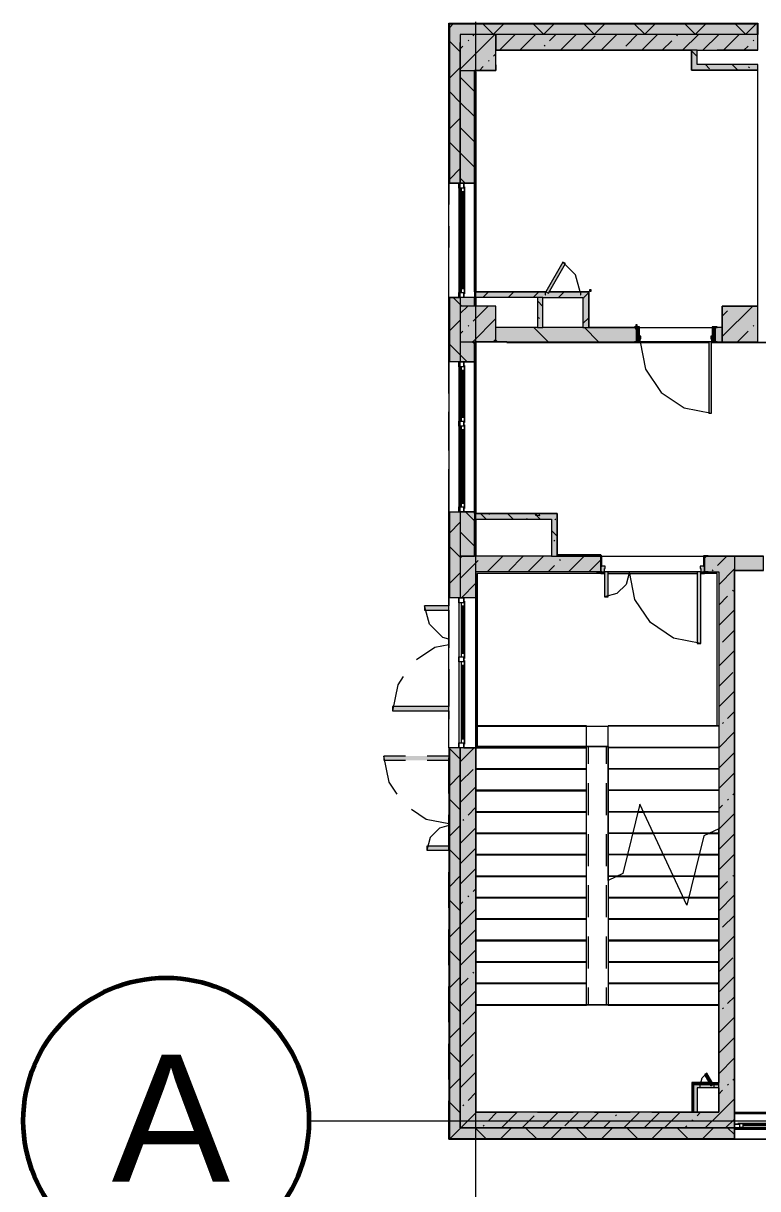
# Model space of a CAD drawing. Header units: millimetres. Extents: x -3817 to 677485, y -22715 to 103890.
# Drawn here: x 16932.1 to 17013.1, y -19611.4 to -19482.9 of the extents above; entities that cross this region are included whole.
import ezdxf

# ---------------------------------------------------------------- set-up
doc = ezdxf.new("R2010")
doc.units = ezdxf.units.MM
doc.layers.add('PDF _Геометрия', color=7, linetype='Continuous', true_color=0x1d1d1d)
doc.layers.add('PDF _Сплошная заливка', color=7, linetype='Continuous', true_color=0xffffff)
doc.layers.add('PDF _Текст', color=7, linetype='Continuous')
doc.styles.add('PDF ArialMT', font='arial.ttf')

msp = doc.modelspace()

# ---------------------------------------------------------------- hatches: boundary and pattern name
at = {"layer": 'PDF _Сплошная заливка', "transparency": 33554559}
h = msp.add_hatch(color=256, dxfattribs=at)
h.paths.add_polyline_path([(16980.31, -19604.66), (16980.31, -19562.77), (16979.13, -19562.77), (16979.13, -19604.66)], flags=0)
h.paths.add_polyline_path([(16979.13, -19546.24), (16980.31, -19546.24), (16980.31, -19536.79), (16979.13, -19536.79), (16979.13, -19540.34)], flags=0)
h.paths.add_polyline_path([(16979.13, -19520.25), (16980.31, -19520.25), (16980.31, -19513.17), (16979.13, -19513.17), (16979.13, -19513.93)], flags=0)
h.paths.add_polyline_path([(16980.31, -19500.57), (16980.31, -19483.01), (16979.13, -19483.01), (16979.13, -19500.57)], flags=0)
for points in [[(17013.08, -19484.19), (17013.08, -19483.01), (16980.31, -19483.01), (16980.31, -19484.19), (17008.66, -19484.19)], [(17001.36, -19485.92), (17013.14, -19485.92), (17013.14, -19484.19), (16984.25, -19484.19), (16984.25, -19485.92), (16986.75, -19485.92)], [(16989.68, -19513.17), (16994.48, -19513.17), (16994.48, -19512.54), (16990.08, -19512.6), (16990.03, -19512.7), (16989.68, -19512.54), (16981.89, -19512.54), (16981.89, -19513.17), (16989.44, -19513.17)], [(16990.39, -19537.58), (16991.02, -19537.58), (16991.02, -19536.95), (16981.89, -19536.95), (16981.89, -19537.58), (16986.75, -19537.58)], [(17008.81, -19604.66), (17010.55, -19604.66), (17010.55, -19541.67), (17008.81, -19541.67), (17008.81, -19602.93)], [(17005.96, -19602.93), (17006.06, -19602.93), (17006.06, -19599.86), (17005.96, -19599.86), (17005.96, -19601.98)], [(17008.81, -19604.66), (17008.81, -19602.93), (16982.04, -19602.93), (16982.04, -19604.66), (17008.66, -19604.66)]]:
    msp.add_hatch(color=256, dxfattribs=at).paths.add_polyline_path(points)
h = msp.add_hatch(color=256, dxfattribs=at)
h.paths.add_polyline_path([(16981.89, -19541.67), (16981.89, -19536.79), (16980.31, -19536.79), (16980.31, -19541.67)], flags=0)
h.paths.add_polyline_path([(16980.31, -19520.25), (16981.89, -19520.25), (16981.89, -19518.05), (16980.31, -19518.05), (16980.31, -19518.33)], flags=0)
h.paths.add_polyline_path([(16980.31, -19514.11), (16981.89, -19514.11), (16981.89, -19513.17), (16980.31, -19513.17), (16980.31, -19513.93)], flags=0)
h.paths.add_polyline_path([(16980.31, -19500.57), (16981.89, -19500.57), (16981.89, -19488.13), (16980.31, -19488.13), (16980.31, -19496.32)], flags=0)
h = msp.add_hatch(color=256, dxfattribs=at)
h.paths.add_polyline_path([(17008.66, -19518.05), (17009.21, -19518.05), (17009.21, -19516.47), (17008.42, -19516.47), (17008.42, -19518.05)], flags=0)
h.paths.add_polyline_path([(16986.75, -19518.05), (16999.76, -19518.05), (16999.76, -19516.47), (16984.25, -19516.47), (16984.25, -19518.05)], flags=0)
h = msp.add_hatch(color=256, dxfattribs=at)
h.paths.add_polyline_path([(16980.31, -19604.66), (16982.04, -19604.66), (16982.04, -19562.77), (16980.31, -19562.77), (16980.31, -19584.37)], flags=0)
h.paths.add_polyline_path([(16982.04, -19546.24), (16982.04, -19541.67), (16980.31, -19541.67), (16980.31, -19546.24)], flags=0)
h = msp.add_hatch(color=256, dxfattribs=at)
h.paths.add_polyline_path([(17008.66, -19543.4), (17008.81, -19543.4), (17008.81, -19541.67), (17007.24, -19541.67), (17007.24, -19543.4), (17007.67, -19543.4)], flags=0)
h.paths.add_polyline_path([(16982.04, -19543.4), (16995.82, -19543.4), (16995.82, -19541.67), (16982.04, -19541.67)], flags=0)
h = msp.add_hatch(color=256, dxfattribs=at)
h.paths.add_polyline_path([(17076.92, -19543.25), (17076.92, -19541.67), (17071.41, -19541.67), (17071.41, -19542.22), (17065.11, -19542.22), (17065.11, -19541.67), (17046.21, -19541.67), (17046.21, -19543.25), (17074.39, -19543.25)], flags=0)
h.paths.add_polyline_path([(17112.35, -19543.25), (17112.35, -19541.67), (17100.98, -19541.67), (17100.98, -19543.25), (17110.91, -19543.25)], flags=0)
h.paths.add_polyline_path([(17026.69, -19543.25), (17041.49, -19543.25), (17041.49, -19541.67), (17026.69, -19541.67)], flags=0)
h.paths.add_polyline_path([(17088.03, -19543.25), (17088.03, -19541.67), (17081.65, -19541.67), (17081.7, -19543.25)], flags=0)
h.paths.add_polyline_path([(17013.74, -19543.25), (17013.74, -19541.67), (17010.55, -19541.67), (17010.55, -19543.25), (17012.31, -19543.25)], flags=0)
at = {"layer": 'PDF _Сплошная заливка', "true_color": 0xe2e2e2, "transparency": 33554559}
h = msp.add_hatch(color=254, dxfattribs=at)
h.paths.add_polyline_path([(16995.82, -19543.4), (16996.22, -19543.4), (16996.3, -19542.77), (16995.82, -19542.77)], flags=0)
h.paths.add_polyline_path([(17006.85, -19543.4), (17007.24, -19543.4), (17007.24, -19542.77), (17006.77, -19542.77), (17006.85, -19543.01)], flags=0)
msp.add_hatch(color=254, dxfattribs=at).paths.add_polyline_path([(17006.45, -19551.28), (17006.85, -19551.28), (17006.85, -19543.4), (17006.45, -19543.4), (17006.45, -19549.15)])
at = {"layer": 'PDF _Сплошная заливка', "transparency": 33554559}
h = msp.add_hatch(color=256, dxfattribs=at)
h.paths.add_polyline_path([(17007.8, -19599.76), (17007.75, -19599.66), (17005.86, -19599.66), (17005.96, -19599.76), (17007.24, -19599.76)], flags=0)
h.paths.add_polyline_path([(17008.22, -19599.76), (17008.81, -19599.76), (17008.81, -19599.66), (17008.12, -19599.68), (17008.17, -19599.76)], flags=0)
h = msp.add_hatch(color=256, dxfattribs=at)
h.paths.add_polyline_path([(17007.24, -19599.86), (17007.82, -19599.79), (17007.8, -19599.76), (17005.96, -19599.76), (17006.06, -19599.86)], flags=0)
h.paths.add_polyline_path([(17008.22, -19599.86), (17008.81, -19599.86), (17008.81, -19599.76), (17008.18, -19599.78), (17008.21, -19599.86)], flags=0)
at = {"layer": 'PDF _Сплошная заливка', "true_color": 0xe7e7e7, "transparency": 33554559}
msp.add_hatch(color=254, dxfattribs=at).paths.add_polyline_path([(17006.06, -19600.25), (17008.81, -19600.25), (17008.81, -19599.86), (17008.21, -19599.86), (17007.94, -19600), (17007.86, -19599.86), (17006.06, -19599.86)])
at = {"layer": 'PDF _Сплошная заливка', "transparency": 33554559}
h = msp.add_hatch(color=256, dxfattribs=at)
h.paths.add_polyline_path([(17577.22, -19605.84), (17577.22, -19604.66), (17544.62, -19604.66), (17544.62, -19605.84), (17571.02, -19605.84)], flags=0)
h.paths.add_polyline_path([(17527.2, -19605.84), (17537.54, -19605.84), (17537.54, -19604.66), (17509.19, -19604.66), (17509.19, -19605.84), (17512.6, -19605.84)], flags=0)
h.paths.add_polyline_path([(17494.23, -19605.84), (17502.1, -19605.84), (17502.1, -19604.66), (17494.23, -19604.66)], flags=0)
h.paths.add_polyline_path([(17468.78, -19605.84), (17469.82, -19605.84), (17469.82, -19604.66), (17460.77, -19604.66), (17460.77, -19605.84)], flags=0)
h.paths.add_polyline_path([(17444.23, -19605.84), (17444.23, -19604.66), (17438.33, -19604.66), (17438.33, -19605.84), (17439.56, -19605.84)], flags=0)
h.paths.add_polyline_path([(17430.22, -19605.84), (17431.24, -19605.84), (17431.24, -19604.66), (17424.39, -19604.66), (17424.39, -19605.84), (17428.61, -19605.84)], flags=0)
h.paths.add_polyline_path([(17354.47, -19605.84), (17365.49, -19605.84), (17365.49, -19604.66), (17354.47, -19604.66)], flags=0)
h.paths.add_polyline_path([(17400.93, -19605.84), (17400.93, -19604.66), (17389.9, -19604.66), (17389.9, -19605.84), (17395.74, -19605.84)], flags=0)
h.paths.add_polyline_path([(17280.3, -19605.84), (17292.66, -19605.84), (17292.66, -19604.66), (17280.3, -19604.66)], flags=0)
h.paths.add_polyline_path([(17263.77, -19605.84), (17263.77, -19604.66), (17254.95, -19604.66), (17254.95, -19605.84)], flags=0)
h.paths.add_polyline_path([(17317.07, -19605.84), (17324.94, -19605.84), (17324.94, -19604.66), (17317.07, -19604.66)], flags=0)
h.paths.add_polyline_path([(17337.31, -19605.84), (17337.94, -19605.84), (17337.94, -19604.66), (17332.03, -19604.66), (17332.03, -19605.84)], flags=0)
h.paths.add_polyline_path([(17242.37, -19605.84), (17247.86, -19605.84), (17247.86, -19604.66), (17241.09, -19604.66), (17241.09, -19605.84)], flags=0)
h.paths.add_polyline_path([(17189.12, -19605.84), (17189.12, -19604.66), (17176.52, -19604.66), (17176.52, -19605.84), (17188.1, -19605.84)], flags=0)
h.paths.add_polyline_path([(17210.22, -19605.84), (17224.55, -19605.84), (17224.55, -19604.66), (17210.22, -19604.66)], flags=0)
h.paths.add_polyline_path([(17158.42, -19605.84), (17159.99, -19605.84), (17159.99, -19604.66), (17151.33, -19604.66), (17151.33, -19605.84), (17154.73, -19605.84)], flags=0)
h.paths.add_polyline_path([(17125.52, -19605.84), (17129.28, -19605.84), (17129.28, -19604.66), (17124.16, -19604.66), (17124.16, -19605.84)], flags=0)
h.paths.add_polyline_path([(17070.62, -19605.84), (17083.61, -19605.84), (17083.61, -19604.66), (17070.62, -19604.66)], flags=0)
h.paths.add_polyline_path([(17110.91, -19605.84), (17117.08, -19605.84), (17117.08, -19604.66), (17108.02, -19604.66), (17108.02, -19605.84)], flags=0)
h.paths.add_polyline_path([(17008.66, -19605.84), (17010.55, -19605.84), (17010.55, -19604.66), (16979.13, -19604.66), (16979.13, -19605.84), (17001.36, -19605.84)], flags=0)
h.paths.add_polyline_path([(17017.63, -19605.84), (17023.54, -19605.84), (17023.54, -19604.66), (17017.63, -19604.66)], flags=0)
h.paths.add_polyline_path([(17040.07, -19605.84), (17046.21, -19605.84), (17046.21, -19604.66), (17040.07, -19604.66)], flags=0)

# ---------------------------------------------------------------- linework, layer by layer
at = {"layer": 'PDF _Геометрия', "color": 7, "lineweight": 9}
for points in [[(16979.07, -19485.93), (16979.07, -19482.95)], [(16981.89, -19512.54), (16981.89, -19500.57), (16980.31, -19500.57), (16979.07, -19500.57), (16979.07, -19482.95), (16979.11, -19482.95), (16980.31, -19482.95)], [(16979.11, -19482.95), (16980.31, -19482.95), (17013.14, -19482.95), (17013.14, -19482.99), (17013.14, -19484.19), (17013.11, -19484.19), (17013.08, -19484.19), (16980.31, -19484.19), (16980.31, -19485.06), (16980.31, -19500.57), (16981.89, -19500.57), (16981.89, -19488.13)], [(16979.11, -19500.57), (16979.11, -19482.99), (16979.13, -19482.99), (16980.31, -19482.99), (17013.11, -19482.99), (17013.11, -19483.01), (17013.11, -19484.19)], [(16979.13, -19483.43), (16979.55, -19483.01)], [(17013.08, -19484.19), (17013.08, -19483.01), (16980.31, -19483.01), (16979.13, -19483.01), (16979.13, -19500.57)], [(16983.98, -19484.19), (16982.8, -19483.01)], [(16983.94, -19484.19), (16985.12, -19483.01)], [(16989.55, -19484.19), (16988.37, -19483.01)], [(16989.51, -19484.19), (16990.69, -19483.01)], [(16995.12, -19484.19), (16993.94, -19483.01)], [(16995.07, -19484.19), (16996.26, -19483.01)], [(17000.69, -19484.19), (16999.5, -19483.01)], [(17000.64, -19484.19), (17001.82, -19483.01)], [(17006.25, -19484.19), (17005.07, -19483.01)], [(17006.21, -19484.19), (17007.39, -19483.01)], [(17011.82, -19484.19), (17010.64, -19483.01)], [(17011.78, -19484.19), (17012.96, -19483.01)], [(16980.31, -19488), (16984.12, -19484.19)], [(16981.74, -19484.33), (16981.87, -19484.19)], [(16984.63, -19485.92), (16986.36, -19484.19)], [(16986.88, -19485.92), (16988.61, -19484.19)], [(16990.16, -19484.89), (16990.85, -19484.19)], [(16991.37, -19485.92), (16993.1, -19484.19)], [(16993.61, -19485.92), (16995.21, -19484.33)], [(16995.86, -19485.92), (16997.59, -19484.19)], [(16998.58, -19485.45), (16999.83, -19484.19)], [(17000.35, -19485.92), (17002.08, -19484.19)], [(17004.19, -19484.33), (17004.28, -19484.23)], [(17004.84, -19485.92), (17006.57, -19484.19)], [(17007.08, -19485.92), (17008.81, -19484.19)], [(17009.33, -19485.92), (17011.06, -19484.19)], [(16989.44, -19513.17), (16988.82, -19513.17), (16981.89, -19513.17), (16980.31, -19513.17), (16979.07, -19513.17), (16979.07, -19500.57), (16979.07, -19502.93), (16979.07, -19500.57), (16980.31, -19500.57), (16980.31, -19485.06)], [(16980.31, -19486.09), (16979.13, -19484.91)], [(16980.31, -19485.75), (16980.62, -19485.45)], [(16981.18, -19484.89), (16981.27, -19484.8)], [(16989.6, -19485.45), (16989.69, -19485.36)], [(16998.1, -19485.92), (16998.11, -19485.92)], [(17002.59, -19485.92), (17003.63, -19484.89)], [(17006.45, -19485.92), (17005.82, -19485.92)], [(17011.57, -19485.92), (17012.05, -19485.45)], [(17012.61, -19484.89), (17012.7, -19484.8)], [(16983.42, -19487.13), (16983.52, -19487.04)], [(16983.98, -19486.57), (16984.25, -19486.31)], [(16979.07, -19492.23), (16979.07, -19488.29)], [(16979.13, -19489), (16980.31, -19487.82)], [(16981.89, -19488.29), (16982.04, -19488.29), (16982.04, -19488.29), (16982.04, -19512.37), (16982.04, -19512.38), (16982.04, -19512.54)], [(16982.43, -19488.13), (16982.86, -19487.69)], [(16981.89, -19490.45), (16980.31, -19488.87)], [(16981.89, -19493.23), (16980.31, -19491.66), (16979.13, -19490.47)], [(16979.13, -19494.57), (16980.31, -19493.39)], [(16979.07, -19498.53), (16979.07, -19494.59)], [(16981.89, -19496.01), (16980.31, -19494.44)], [(16981.89, -19498.8), (16980.31, -19497.22), (16979.13, -19496.04)], [(16979.13, -19500.14), (16980.31, -19498.96)], [(16980.87, -19500.57), (16980.31, -19500.01)], [(16979.07, -19504.83), (16979.07, -19500.89)], [(16980.17, -19500.57), (16980.17, -19513.17)], [(16980.31, -19513.17), (16980.31, -19500.57)], [(16980.72, -19501.12), (16980.72, -19500.57)], [(16980.8, -19500.96), (16980.8, -19512.77)], [(16980.8, -19501.51), (16980.41, -19501.51)], [(16980.56, -19512.22), (16980.56, -19501.51)], [(16980.64, -19501.51), (16980.64, -19512.22)], [(16979.07, -19505.29), (16979.07, -19507.66), (16979.07, -19505.29)], [(16979.07, -19511.13), (16979.07, -19507.19)], [(16980.8, -19512.22), (16980.41, -19512.22)], [(16980.72, -19513.17), (16980.72, -19512.62)], [(16989.68, -19512.54), (16981.89, -19512.54), (16981.89, -19513.17)], [(16982.8, -19513.17), (16983.43, -19512.54)], [(16985.59, -19513.17), (16986.22, -19512.54)], [(16988.37, -19513.17), (16989, -19512.54)], [(16999.52, -19516.47), (16994.48, -19516.47), (16994.48, -19513.17), (16994.48, -19512.54), (16993.61, -19512.54), (16990.12, -19512.54)], [(16991.15, -19513.17), (16991.78, -19512.54)], [(16993.85, -19513.25), (16993.94, -19513.17), (16994.48, -19512.62)], [(16979.07, -19517.43), (16979.07, -19513.49)], [(16979.11, -19513.17), (16979.11, -19520.25)], [(16979.13, -19513.17), (16979.13, -19520.25)], [(16980.5, -19514.11), (16980.31, -19513.93), (16979.55, -19513.17)], [(16981.89, -19514.11), (16981.89, -19513.17), (16980.31, -19513.17), (16980.31, -19520.25), (16981.89, -19520.25), (16981.89, -19518.05), (16999.52, -19518.05)], [(16980.31, -19514.94), (16981.14, -19514.11)], [(16981.74, -19515.76), (16983.38, -19514.11)], [(16982.04, -19513.17), (16982.04, -19514.11)], [(16988.82, -19513.17), (16988.82, -19516.47), (16984.25, -19516.47)], [(17009.21, -19517.47), (17012.57, -19514.11)], [(16993.85, -19516.03), (16994.48, -19515.4)], [(17009.21, -19515.23), (17009.8, -19514.63)], [(16979.13, -19516.84), (16980.31, -19515.66)], [(16981.18, -19516.32), (16981.27, -19516.23)], [(16981.69, -19518.05), (16984.25, -19515.49)], [(16990, -19518.05), (16988.43, -19516.47)], [(16988.82, -19516.47), (16989.44, -19516.47)], [(16993.85, -19516.47), (16994.48, -19516.47)], [(16995.57, -19518.05), (16994, -19516.47)], [(16999.76, -19516.67), (16999.56, -19516.47)], [(16999.76, -19518.05), (16999.76, -19516.47)], [(17000.07, -19516.47), (17008.11, -19516.47)], [(17008.42, -19516.47), (17008.42, -19518.05)], [(17008.66, -19518.05), (17009.21, -19518.05), (17009.21, -19516.47), (17008.66, -19516.47)], [(17012.61, -19516.32), (17012.7, -19516.23)], [(16980.31, -19517.18), (16980.62, -19516.88)], [(16981.89, -19518.28), (16981.65, -19518.05)], [(16982.04, -19518.05), (16982.04, -19518.21), (16982.04, -19518.21), (16982.04, -19536.79), (16982.04, -19536.95)], [(16983.98, -19518), (16984.25, -19517.74)], [(16984.43, -19518.05), (16984.25, -19517.86)], [(17008.03, -19518.05), (17000.07, -19518.05)], [(17010.88, -19518.05), (17012.05, -19516.88)], [(16981.07, -19520.25), (16980.31, -19519.49), (16979.13, -19518.31)], [(16979.07, -19523.73), (16979.07, -19519.79)], [(16980.17, -19520.25), (16980.17, -19536.79)], [(16980.31, -19536.79), (16980.31, -19520.25)], [(16980.72, -19520.81), (16980.72, -19520.25)], [(16980.8, -19521.2), (16980.41, -19521.2)], [(16980.56, -19526.4), (16980.56, -19521.2)], [(16980.64, -19521.2), (16980.64, -19526.4)], [(16980.8, -19520.65), (16980.8, -19526.95)], [(16979.07, -19530.03), (16979.07, -19526.09)], [(16980.8, -19526.4), (16980.41, -19526.4)], [(16980.72, -19527.34), (16980.72, -19526.79)], [(16980.8, -19527.73), (16980.41, -19527.73)], [(16980.56, -19535.84), (16980.56, -19527.73)], [(16980.64, -19527.73), (16980.64, -19535.84)], [(16980.8, -19527.18), (16980.8, -19536.4)], [(16979.07, -19532.06), (16979.07, -19536.79), (16979.07, -19532.06)], [(16979.07, -19536.32), (16979.07, -19532.39)], [(16980.8, -19535.84), (16980.41, -19535.84)], [(16979.11, -19536.79), (16979.11, -19546.24)], [(16979.13, -19536.79), (16979.13, -19546.24)], [(16991.02, -19541.67), (16991.02, -19537.58), (16991.02, -19536.95), (16981.89, -19536.95), (16981.89, -19536.79), (16980.31, -19536.79), (16980.31, -19541.67), (16981.89, -19541.67), (16981.89, -19537.58), (16990.39, -19537.58), (16990.39, -19541.67), (16991.02, -19541.67), (16995.39, -19541.67)], [(16980.72, -19536.79), (16980.72, -19536.24)], [(16981.89, -19537.77), (16980.9, -19536.79)], [(16981.89, -19536.95), (16981.89, -19537.58)], [(16979.13, -19539.11), (16980.31, -19537.93)], [(16982.04, -19537.58), (16982.04, -19541.67)], [(16979.07, -19542.62), (16979.07, -19538.69)], [(16981.89, -19540.55), (16980.31, -19538.98)], [(16980.31, -19541.76), (16979.13, -19540.58)], [(16980.31, -19541.88), (16980.52, -19541.67)], [(16990.39, -19541.67), (16982.04, -19541.67), (16981.89, -19541.67), (16980.31, -19541.67), (16980.31, -19546.24)], [(16980.31, -19544.12), (16982.04, -19542.39), (16982.3, -19542.14)], [(16983.28, -19543.4), (16985.01, -19541.67)], [(16985.67, -19543.26), (16987.26, -19541.67)], [(16987.77, -19543.4), (16989.5, -19541.67)], [(16991.28, -19542.14), (16991.37, -19542.04)], [(16992.26, -19543.4), (16993.99, -19541.67)], [(16994.5, -19543.4), (16995.82, -19542.08)], [(16995.82, -19543.4), (16995.82, -19541.67)], [(16995.94, -19541.67), (17007.12, -19541.67)], [(17007.24, -19541.89), (17007.46, -19541.67)], [(17007.24, -19541.67), (17007.24, -19543.4)], [(17010.55, -19541.67), (17008.81, -19541.67), (17007.67, -19541.67)], [(17008.68, -19542.7), (17008.81, -19542.56), (17009.71, -19541.67)], [(16995.39, -19543.4), (16982.04, -19543.4), (16982.04, -19546.24), (16980.31, -19546.24), (16979.07, -19546.24), (16979.07, -19547.14)], [(16979.13, -19544.68), (16980.31, -19543.5)], [(16980.72, -19562.22), (16980.72, -19562.77), (16980.31, -19562.77), (16980.31, -19604.66), (16982.04, -19604.66), (17008.81, -19604.66), (17010.55, -19604.66), (17010.55, -19543.25)], [(16990.01, -19543.4), (16990.72, -19542.7)], [(17006.85, -19543.4), (16996.61, -19543.4)], [(17007.67, -19543.4), (17008.81, -19543.4), (17008.81, -19599.66), (17008.81, -19596.31)], [(17008.12, -19543.26), (17008.21, -19543.17)], [(17008.81, -19544.81), (17010.55, -19543.07)], [(16979.07, -19548.92), (16979.07, -19544.99)], [(16980.44, -19546.24), (16982.04, -19544.64)], [(16979.07, -19562.77), (16979.07, -19546.24)], [(16979.22, -19546.24), (16979.13, -19546.15)], [(16980.17, -19546.24), (16980.17, -19562.77)], [(16980.72, -19546.79), (16980.72, -19546.24)], [(17008.81, -19547.05), (17009.8, -19546.06)], [(17010.36, -19545.5), (17010.46, -19545.41)], [(16980.8, -19547.18), (16980.41, -19547.18)], [(16980.56, -19552.38), (16980.56, -19547.18)], [(16980.64, -19547.18), (16980.64, -19552.38)], [(16980.8, -19546.63), (16980.8, -19552.93)], [(17008.81, -19549.3), (17010.55, -19547.56)], [(16979.07, -19547.62), (16979.07, -19551.75)], [(17009.24, -19551.12), (17010.55, -19549.81)], [(16979.07, -19555.22), (16979.07, -19551.28)], [(16980.8, -19552.38), (16980.41, -19552.38)], [(17008.81, -19553.79), (17010.55, -19552.05)], [(16980.8, -19553.72), (16980.41, -19553.72)], [(16980.56, -19561.83), (16980.56, -19553.72)], [(16980.64, -19553.72), (16980.64, -19561.83)], [(16980.72, -19553.32), (16980.72, -19552.77)], [(16980.8, -19553.17), (16980.8, -19562.38)], [(16979.07, -19554.11), (16979.07, -19558.24)], [(17008.81, -19556.03), (17010.36, -19554.48)], [(17008.81, -19558.28), (17010.55, -19556.54)], [(16979.07, -19561.52), (16979.07, -19557.58)], [(16979.07, -19558.72), (16979.07, -19559.62)], [(17009.8, -19559.53), (17010.55, -19558.79)], [(16996.61, -19577.39), (16996.61, -19576.91), (16996.61, -19574.54), (16996.61, -19572.18), (16996.61, -19569.82), (16996.61, -19567.46), (16996.61, -19565.09), (17008.81, -19565.09), (16996.61, -19565.09), (16996.61, -19562.73), (16996.61, -19560.37), (17008.81, -19560.37), (17008.81, -19562.73), (17008.81, -19565.09), (17008.81, -19567.46), (17008.81, -19569.82), (17008.81, -19571.7), (17007.17, -19572.46), (17005.31, -19580.12), (17000.11, -19568.97), (16998.25, -19576.62), (16996.61, -19577.39), (16996.61, -19591.08), (17008.81, -19591.08), (16996.61, -19591.08), (16994.25, -19591.08), (16982.04, -19591.08), (16994.25, -19591.08), (16994.25, -19560.37), (16982.04, -19560.37), (16982.04, -19591.08), (16982.04, -19602.89), (17008.81, -19602.89), (17008.81, -19591.08), (17008.81, -19571.7), (17008.81, -19575.05)], [(16982.2, -19560.41), (16994.25, -19560.41)], [(17008.81, -19560.37), (16996.61, -19560.37)], [(17009.24, -19560.1), (17009.33, -19560)], [(17008.81, -19562.77), (17010.55, -19561.03)], [(17007.75, -19599.66), (17005.86, -19599.66), (17005.86, -19599.76), (17005.86, -19600.25), (17005.86, -19602.93), (16982.04, -19602.93), (16982.04, -19562.77), (16980.31, -19562.77), (16979.07, -19562.77), (16979.07, -19563.68)], [(16979.11, -19562.77), (16979.11, -19604.66), (16979.11, -19605.84), (16979.11, -19605.86), (17010.55, -19605.86)], [(16979.13, -19562.77), (16979.13, -19604.66), (16979.13, -19605.84), (17010.55, -19605.84)], [(16980.31, -19564.03), (16979.13, -19562.85)], [(16980.31, -19564.33), (16981.87, -19562.77)], [(16980.8, -19561.83), (16980.41, -19561.83)], [(16996.61, -19562.63), (16996.61, -19562.77), (16996.61, -19565.13), (16996.61, -19567.5), (16996.61, -19569.86), (16996.61, -19572.22), (16996.61, -19574.58), (16996.61, -19576.94), (16996.61, -19579.31), (16996.61, -19581.67), (16996.61, -19584.03), (16996.61, -19586.39), (16996.61, -19588.76), (16996.61, -19591.12), (16994.25, -19591.12), (16982.04, -19591.12), (16982.04, -19588.76), (16994.25, -19588.76), (16982.04, -19588.76), (16982.04, -19586.39), (16982.04, -19584.03), (16982.04, -19581.67), (16982.04, -19579.31), (16982.04, -19576.94), (16982.04, -19574.58), (16994.25, -19574.58), (16982.04, -19574.58)], [(16982.04, -19591.12), (16994.25, -19591.12), (16994.25, -19588.76), (16994.25, -19586.39), (16994.25, -19584.03), (16994.25, -19581.67), (16994.25, -19579.31), (16994.25, -19576.94), (16994.25, -19574.58), (16994.25, -19572.22), (16994.25, -19569.86), (16994.25, -19567.5), (16994.25, -19565.13), (16994.25, -19562.77), (16994.25, -19562.63)], [(16982.04, -19578.52), (16982.04, -19574.58), (16982.04, -19572.22), (16994.25, -19572.22), (16982.04, -19572.22), (16982.04, -19569.86), (16982.04, -19567.5), (16982.04, -19565.13), (16982.04, -19562.77), (16982.04, -19565.92)], [(16994.44, -19564.56), (16994.44, -19562.63)], [(16996.41, -19562.63), (16996.41, -19564.56)], [(16979.07, -19567.82), (16979.07, -19563.88)], [(16979.07, -19564.15), (16979.07, -19567.69)], [(17008.81, -19565.01), (17010.55, -19563.28)], [(16980.31, -19566.57), (16981.74, -19565.15)], [(17008.81, -19567.26), (17010.55, -19565.52)], [(16979.13, -19566.95), (16980.31, -19565.77)], [(16994.44, -19570.19), (16994.44, -19566.67)], [(16996.41, -19566.67), (16996.41, -19570.19)], [(16980.31, -19568.82), (16982.04, -19567.09)], [(17010.36, -19567.95), (17010.55, -19567.77)], [(16980.31, -19569.6), (16979.13, -19568.42)], [(16981.18, -19570.2), (16982.04, -19569.33)], [(16982.04, -19574.98), (16982.04, -19572.22), (16982.04, -19568.28)], [(17008.81, -19569.5), (17009.24, -19569.08)], [(17009.8, -19568.51), (17009.89, -19568.42)], [(16979.07, -19570.06), (16979.07, -19573.6)], [(16979.07, -19574.12), (16979.07, -19570.18)], [(16980.62, -19570.76), (16980.71, -19570.67)], [(17008.81, -19571.75), (17010.55, -19570.01)], [(16979.13, -19572.51), (16980.31, -19571.33)], [(16980.31, -19573.31), (16982.04, -19571.58)], [(17008.11, -19599.66), (17008.81, -19599.66), (17008.81, -19591.12), (16996.61, -19591.12), (17008.81, -19591.12), (17008.81, -19588.76), (17008.81, -19586.39), (17008.81, -19584.03), (17008.81, -19581.67), (17008.81, -19579.31), (17008.81, -19576.94), (17008.81, -19574.58), (17008.81, -19572.22), (17008.81, -19571.7)], [(16994.44, -19575.82), (16994.44, -19572.3)], [(16996.41, -19572.3), (16996.41, -19575.82)], [(17008.81, -19573.99), (17010.55, -19572.26)], [(16979.07, -19574.07), (16979.07, -19574.98)], [(16980.31, -19575.17), (16979.13, -19573.99)], [(16980.31, -19575.55), (16982.04, -19573.82)], [(17008.81, -19576.24), (17010.55, -19574.5)], [(16979.07, -19580.42), (16979.07, -19576.48)], [(16979.13, -19578.08), (16980.31, -19576.9)], [(16980.31, -19577.8), (16982.04, -19576.07)], [(17010.36, -19576.93), (17010.46, -19576.84)], [(16981.74, -19578.62), (16982.04, -19578.31)], [(16994.44, -19581.45), (16994.44, -19577.93)], [(16996.41, -19577.93), (16996.41, -19581.45)], [(17008.81, -19581.35), (17008.81, -19577.41)], [(17008.81, -19578.48), (17009.8, -19577.49)], [(16980.31, -19580.74), (16979.13, -19579.56)], [(16981.18, -19579.18), (16981.27, -19579.08)], [(17008.81, -19580.73), (17010.55, -19578.99)], [(16980.31, -19580.04), (16980.62, -19579.74)], [(16980.31, -19582.29), (16982.04, -19580.56)], [(16982.04, -19580.88), (16982.04, -19584.82)], [(17009.24, -19582.55), (17010.55, -19581.24)], [(16979.07, -19586.72), (16979.07, -19582.78)], [(16979.13, -19583.65), (16980.31, -19582.47)], [(16980.31, -19584.53), (16982.04, -19582.8)], [(17008.81, -19585.22), (17010.55, -19583.48)], [(16994.44, -19587.08), (16994.44, -19583.56)], [(16996.41, -19583.56), (16996.41, -19587.08)], [(17008.81, -19587.65), (17008.81, -19583.71)], [(16980.31, -19586.3), (16979.13, -19585.12)], [(16980.31, -19586.78), (16982.04, -19585.05)], [(17008.81, -19587.46), (17010.36, -19585.91)], [(17001.43, -19602.93), (17005.86, -19602.93), (16982.04, -19602.93), (16982.04, -19591.12), (16982.04, -19587.18)], [(16979.13, -19589.22), (16980.31, -19588.04)], [(16980.31, -19589.02), (16981.18, -19588.16)], [(16981.74, -19587.6), (16981.83, -19587.5)], [(17008.81, -19589.71), (17010.55, -19587.97)], [(16979.07, -19593.02), (16979.07, -19589.08)], [(16980.31, -19591.27), (16982.04, -19589.54)], [(16996.41, -19589.19), (16996.41, -19591.12), (16994.44, -19591.12), (16994.44, -19589.19)], [(16980.31, -19591.87), (16979.13, -19590.69)], [(17008.81, -19593.95), (17008.81, -19590.01)], [(17009.8, -19590.96), (17010.55, -19590.22)], [(16980.62, -19593.21), (16982.04, -19591.78)], [(17008.81, -19594.2), (17010.55, -19592.46)], [(17009.24, -19591.53), (17009.33, -19591.43)], [(16979.13, -19594.78), (16980.31, -19593.6)], [(16982.04, -19593.48), (16982.04, -19597.42)], [(16980.31, -19595.76), (16982.04, -19594.03)], [(17008.81, -19596.44), (17010.55, -19594.71)], [(16979.07, -19599.31), (16979.07, -19595.38)], [(16980.31, -19597.44), (16979.13, -19596.26)], [(16980.31, -19598), (16981.74, -19596.58)], [(17008.81, -19598.69), (17010.55, -19596.95)], [(16980.31, -19600.25), (16982.04, -19598.52)], [(16979.13, -19600.35), (16980.31, -19599.17)], [(16982.04, -19599.78), (16982.04, -19602.93), (16986.47, -19602.93)], [(17005.86, -19602.93), (17005.96, -19602.93), (17005.96, -19600.25), (17005.96, -19599.86), (17005.96, -19599.76), (17007.8, -19599.76)], [(17005.96, -19602.93), (17006.06, -19602.93), (17006.06, -19600.25), (17006.06, -19599.86), (17007.86, -19599.86)], [(17008.17, -19599.76), (17008.81, -19599.76), (17008.81, -19599.66)], [(17008.21, -19599.86), (17008.81, -19599.86), (17008.81, -19599.76)], [(17008.81, -19600.25), (17008.81, -19599.86)], [(17009.8, -19599.94), (17009.89, -19599.85)], [(17010.36, -19599.38), (17010.55, -19599.2)], [(16981.18, -19601.63), (16982.04, -19600.76)], [(17008.81, -19602.93), (17008.81, -19600.25), (17006.45, -19600.25), (17006.45, -19602.93), (17008.66, -19602.93)], [(17007.33, -19604.66), (17008.81, -19603.18), (17010.55, -19601.44)], [(17008.81, -19600.93), (17009.24, -19600.51)], [(16979.07, -19605.9), (16979.07, -19604.66), (16979.07, -19601.68)], [(16980.31, -19603.01), (16979.13, -19601.83)], [(16980.62, -19602.19), (16980.71, -19602.1)], [(16979.21, -19605.84), (16980.39, -19604.66), (16982.04, -19603.01), (16982.12, -19602.93)], [(16983.42, -19603.87), (16984.37, -19602.93)], [(16984.88, -19604.66), (16986.61, -19602.93)], [(16987.13, -19604.66), (16988.47, -19603.31)], [(16988.83, -19602.93), (16992.77, -19602.93)], [(16989.37, -19604.66), (16991.1, -19602.93)], [(16991.84, -19604.43), (16993.35, -19602.93)], [(16993.86, -19604.66), (16995.59, -19602.93)], [(16995.13, -19602.93), (16999.07, -19602.93)], [(16996.11, -19604.66), (16996.89, -19603.87)], [(16997.45, -19603.31), (16997.55, -19603.22)], [(16998.35, -19604.66), (17000.08, -19602.93)], [(17000.59, -19604.66), (17002.33, -19602.93)], [(17002.84, -19604.66), (17004.57, -19602.93)], [(17005.87, -19603.87), (17005.97, -19603.78)], [(17006.06, -19602.93), (17006.45, -19602.93)], [(17006.43, -19603.31), (17006.82, -19602.93)], [(17009.57, -19604.66), (17010.55, -19603.69)], [(17010.55, -19604.66), (17010.55, -19602.93), (17040.07, -19602.93)], [(16983.15, -19605.84), (16981.96, -19604.66)], [(16982.86, -19604.43), (16982.95, -19604.34)], [(16984.78, -19605.84), (16985.96, -19604.66)], [(16988.71, -19605.84), (16987.53, -19604.66)], [(16990.34, -19605.84), (16991.53, -19604.66)], [(16994.28, -19605.84), (16993.1, -19604.66)], [(16995.91, -19605.84), (16997.09, -19604.66)], [(16999.85, -19605.84), (16998.67, -19604.66)], [(17001.48, -19605.84), (17002.66, -19604.66)], [(17005.42, -19605.84), (17004.24, -19604.66)], [(17005.08, -19604.66), (17005.31, -19604.43)], [(17007.05, -19605.84), (17008.23, -19604.66)], [(17010.55, -19605.4), (17009.8, -19604.66)], [(17011.1, -19604.25), (17010.55, -19604.25)], [(17010.55, -19604.8), (17017.63, -19604.8)], [(17010.94, -19604.17), (17017.24, -19604.17)], [(17011.49, -19604.17), (17011.49, -19604.57)], [(17011.49, -19604.33), (17016.69, -19604.33)], [(17016.69, -19604.41), (17011.49, -19604.41)]]:
    msp.add_lwpolyline(points, dxfattribs=at)
at = {"layer": 'PDF _Геометрия', "color": 253, "lineweight": 9, "true_color": 0xaaaaaa}
for points in [[(16982.04, -19623.26), (16982.04, -19553.22), (16982.04, -19552.82), (16982.04, -19482.77)], [(17009.21, -19516.47), (17009.21, -19514.11), (17013.14, -19514.11), (17013.14, -19488.12), (17005.82, -19488.12), (17005.82, -19485.92), (16984.25, -19485.92)], [(17094.95, -19518.05), (17089.13, -19518.05), (17089.13, -19485.45), (17034.48, -19485.45), (17034.48, -19493.48), (17014.8, -19493.48), (17014.8, -19518.13), (17008.03, -19518.13), (17014.8, -19518.13)], [(17013.14, -19485.92), (17008.66, -19485.92)], [(16984.25, -19487.52), (16984.25, -19488.13), (16981.89, -19488.13), (16981.89, -19488.29)], [(16993.53, -19512.54), (16993.03, -19510.65), (16991.64, -19509.26)], [(16982.04, -19512.54), (16989.75, -19512.54)], [(16990.12, -19512.54), (16994.48, -19512.54), (16994.48, -19516.47), (16999.52, -19516.47)], [(16985.47, -19518.13), (17007.71, -19518.13), (16985.47, -19518.13), (16985.47, -19518.05), (16982.04, -19518.05), (16982.04, -19536.95), (16991.02, -19536.95), (16991.02, -19541.51), (16991.18, -19541.51), (16995.82, -19541.51), (16995.82, -19541.61), (16995.82, -19541.51), (16991.02, -19541.51)], [(17000.15, -19518.05), (17000.75, -19521.06), (17002.46, -19523.62), (17005.01, -19525.32), (17008.03, -19525.92)], [(17007.67, -19541.67), (17013.75, -19541.67)], [(16995.82, -19543.57), (16995.82, -19543.47), (16995.82, -19543.57), (16996.22, -19543.57), (16982.2, -19543.57), (16982.2, -19560.41), (16996.61, -19560.41)], [(17006.85, -19551.28), (17003.83, -19550.68), (17001.28, -19548.97), (16999.57, -19546.42), (16998.97, -19543.4), (16998.6, -19544.78), (16997.59, -19545.79), (16996.22, -19546.16)], [(17008.65, -19560.37), (17008.65, -19543.57), (17006.85, -19543.57), (17007.24, -19543.57), (17007.24, -19543.47), (17007.24, -19543.57)], [(17013.7, -19543.25), (17010.55, -19543.25), (17010.55, -19602.93)], [(16980.72, -19562.77), (16980.72, -19562.22), (16980.72, -19562.77), (16982.2, -19562.77), (16982.2, -19546.24), (16980.72, -19546.24)], [(16980.72, -19546.79), (16980.72, -19546.24), (16980.72, -19546.79)], [(16982.04, -19546.24), (16982.2, -19546.24), (16982.2, -19562.77)], [(16979.07, -19547.14), (16976.39, -19547.14), (16976.39, -19547.62), (16979.07, -19547.62)], [(16979.07, -19550.8), (16978.4, -19550.62), (16976.93, -19549.15), (16976.39, -19547.14)], [(16979.07, -19551.42), (16977.51, -19551.73), (16975.48, -19553.1)], [(16974.03, -19554.92), (16973.42, -19555.82), (16972.85, -19558.72)], [(16979.07, -19558.24), (16972.85, -19558.24), (16972.85, -19558.72), (16979.07, -19558.72)], [(16974.3, -19563.68), (16971.9, -19563.68), (16971.9, -19564.15), (16974.3, -19564.15)], [(16973.35, -19567.87), (16972.48, -19566.57), (16971.9, -19563.68)], [(16979.07, -19563.68), (16976.67, -19563.68)], [(16976.67, -19564.15), (16979.07, -19564.15)], [(16979.07, -19571.16), (16976.57, -19570.66), (16974.93, -19569.57)], [(16979.07, -19571.34), (16978.04, -19571.62), (16977.01, -19572.65), (16976.63, -19574.07)], [(16979.07, -19573.6), (16976.63, -19573.6), (16976.63, -19574.07), (16979.07, -19574.07)], [(17006.8, -19599.85), (17006.99, -19599.14), (17007.51, -19598.62)], [(16963.64, -19603.87), (17062.06, -19603.87), (17185.82, -19603.87), (17284.24, -19603.87)]]:
    msp.add_lwpolyline(points, dxfattribs=at)
at = {"layer": 'PDF _Геометрия', "color": 7, "lineweight": 9}
for points in [[(16984.25, -19484.19), (16980.31, -19484.19), (16980.31, -19488.13), (16984.25, -19488.13)], [(17006.45, -19487.49), (17006.45, -19485.92), (17013.14, -19485.92), (17013.14, -19484.19), (16984.25, -19484.19), (16984.25, -19485.92), (17005.82, -19485.92), (17005.82, -19488.12), (17006.45, -19488.12), (17013.14, -19488.12), (17013.14, -19487.49)], [(16980.17, -19500.57), (16980.72, -19500.57), (16980.72, -19501.12), (16980.17, -19501.12)], [(16980.8, -19512.77), (16980.8, -19500.96), (16980.72, -19500.96), (16980.72, -19501.12), (16980.41, -19501.12), (16980.41, -19512.62), (16980.72, -19512.62), (16980.72, -19512.77)], [(16980.17, -19512.62), (16980.72, -19512.62), (16980.72, -19513.17), (16980.17, -19513.17)], [(16994.74, -19512.46), (16994.74, -19512.3), (16994.58, -19512.3), (16994.58, -19512.46)], [(16979.07, -19520.25), (16979.07, -19536.79), (16980.31, -19536.79), (16980.31, -19541.67), (16980.31, -19546.24), (16979.07, -19546.24), (16979.07, -19536.79), (16980.31, -19536.79), (16981.89, -19536.79), (16981.89, -19520.25), (16980.31, -19520.25), (16979.07, -19520.25), (16979.07, -19513.17), (16980.31, -19513.17), (16980.31, -19520.25)], [(16984.25, -19514.11), (16980.31, -19514.11), (16980.31, -19518.05), (16984.25, -19518.05)], [(16989.44, -19513.17), (16989.68, -19513.17), (16993.61, -19513.17), (16993.85, -19513.17), (16993.85, -19516.47), (16989.44, -19516.47)], [(17013.14, -19514.11), (17009.21, -19514.11), (17009.21, -19518.05), (17013.14, -19518.05)], [(16999.67, -19516.33), (16999.83, -19516.33), (16999.83, -19516.18), (16999.67, -19516.18)], [(16979.07, -19518.68), (16979.07, -19523.4)], [(16980.17, -19520.25), (16980.72, -19520.25), (16980.72, -19520.81), (16980.17, -19520.81)], [(16980.8, -19526.95), (16980.8, -19520.65), (16980.72, -19520.65), (16980.72, -19520.81), (16980.41, -19520.81), (16980.41, -19526.79), (16980.72, -19526.79), (16980.72, -19526.95)], [(16979.07, -19525.77), (16979.07, -19529.7)], [(16980.17, -19526.79), (16980.72, -19526.79), (16980.72, -19527.34), (16980.17, -19527.34)], [(16980.8, -19536.4), (16980.8, -19527.18), (16980.72, -19527.18), (16980.72, -19527.34), (16980.41, -19527.34), (16980.41, -19536.24), (16980.72, -19536.24), (16980.72, -19536.4)], [(16980.17, -19536.24), (16980.72, -19536.24), (16980.72, -19536.79), (16980.17, -19536.79)], [(17010.55, -19543.25), (17013.74, -19543.25), (17013.74, -19541.67), (17010.55, -19541.67)], [(16980.17, -19546.24), (16980.72, -19546.24), (16980.72, -19546.79), (16980.17, -19546.79)], [(16980.8, -19552.93), (16980.8, -19546.63), (16980.72, -19546.63), (16980.72, -19546.79), (16980.41, -19546.79), (16980.41, -19552.77), (16980.72, -19552.77), (16980.72, -19552.93)], [(16980.17, -19552.77), (16980.72, -19552.77), (16980.72, -19553.32), (16980.17, -19553.32)], [(16980.8, -19562.38), (16980.8, -19553.17), (16980.72, -19553.17), (16980.72, -19553.32), (16980.41, -19553.32), (16980.41, -19562.22), (16980.72, -19562.22), (16980.72, -19562.38)], [(16980.31, -19562.77), (16979.07, -19562.77), (16979.07, -19604.66), (16979.07, -19605.86), (16979.07, -19605.9), (17010.55, -19605.9), (17010.55, -19604.66), (16980.31, -19604.66)], [(16980.17, -19562.22), (16980.72, -19562.22), (16980.72, -19562.77), (16980.17, -19562.77)], [(16994.25, -19562.73), (16982.04, -19562.73)], [(16994.25, -19562.77), (16982.2, -19562.77)], [(16996.61, -19562.73), (17008.81, -19562.73)], [(16994.25, -19565.09), (16982.04, -19565.09)], [(16994.25, -19565.13), (16982.04, -19565.13)], [(16994.25, -19567.46), (16982.04, -19567.46)], [(16994.25, -19567.5), (16982.04, -19567.5)], [(16996.61, -19567.46), (17008.81, -19567.46)], [(16994.25, -19569.82), (16982.04, -19569.82)], [(16994.25, -19569.86), (16982.04, -19569.86)], [(17000.51, -19569.82), (17008.81, -19569.82), (17000.51, -19569.82), (16999.91, -19569.82), (16996.61, -19569.82), (16999.91, -19569.82)], [(16999.9, -19569.86), (17000.53, -19569.86)], [(16994.25, -19572.18), (16982.04, -19572.18)], [(16996.61, -19572.18), (16999.33, -19572.18), (17001.61, -19572.18), (16999.33, -19572.18)], [(16999.32, -19572.22), (17001.63, -19572.22)], [(17001.61, -19572.18), (17007.78, -19572.18), (17008.81, -19572.18), (17007.78, -19572.18)], [(17007.69, -19572.22), (17008.81, -19572.22)], [(16994.25, -19574.54), (16982.04, -19574.54)], [(16996.61, -19574.54), (16998.76, -19574.54), (17002.71, -19574.54), (16998.76, -19574.54)], [(17002.71, -19574.54), (17006.67, -19574.54), (17008.81, -19574.54), (17006.67, -19574.54)], [(16998.75, -19574.58), (17002.73, -19574.58)], [(17006.66, -19574.58), (17008.81, -19574.58)], [(16994.25, -19576.91), (16982.04, -19576.91)], [(16994.25, -19576.94), (16982.04, -19576.94)], [(16996.61, -19576.91), (16997.65, -19576.91), (17003.81, -19576.91), (16997.65, -19576.91)], [(16997.56, -19576.94), (17003.83, -19576.94)], [(17003.81, -19576.91), (17006.09, -19576.91), (17008.81, -19576.91), (17006.09, -19576.91)], [(17006.07, -19576.94), (17008.81, -19576.94)], [(16994.25, -19579.27), (16982.04, -19579.27)], [(16994.25, -19579.31), (16982.04, -19579.31)], [(17004.92, -19579.27), (17005.52, -19579.27), (17008.81, -19579.27), (17005.52, -19579.27), (17004.92, -19579.27), (16996.61, -19579.27)], [(16996.61, -19579.31), (17004.93, -19579.31)], [(17005.51, -19579.31), (17008.81, -19579.31)], [(16994.25, -19581.63), (16982.04, -19581.63)], [(16994.25, -19581.67), (16982.04, -19581.67)], [(16996.61, -19581.63), (17008.81, -19581.63)], [(16996.61, -19581.67), (17008.81, -19581.67)], [(16994.25, -19583.99), (16982.04, -19583.99)], [(16994.25, -19584.03), (16982.04, -19584.03)], [(16996.61, -19583.99), (17008.81, -19583.99)], [(16996.61, -19584.03), (17008.81, -19584.03)], [(16994.25, -19586.35), (16982.04, -19586.35)], [(16994.25, -19586.39), (16982.04, -19586.39)], [(16996.61, -19586.35), (17008.81, -19586.35)], [(16996.61, -19586.39), (17008.81, -19586.39)], [(16994.25, -19588.72), (16982.04, -19588.72)], [(16996.61, -19588.72), (17008.81, -19588.72)], [(16996.61, -19588.76), (17008.81, -19588.76)], [(17006.45, -19602.93), (17008.81, -19602.93), (17008.81, -19600.25), (17008.81, -19602.93)], [(17017.63, -19604.66), (17017.63, -19603.09), (17010.55, -19603.09), (17010.55, -19604.66), (17017.63, -19604.66), (17010.55, -19604.66), (17010.55, -19605.9), (17015.27, -19605.9), (17010.55, -19605.9), (17017.63, -19605.9), (17021.57, -19605.9), (17017.63, -19605.9)], [(17010.55, -19604.8), (17010.55, -19604.25), (17011.1, -19604.25), (17011.1, -19604.8)], [(17017.24, -19604.17), (17010.94, -19604.17), (17010.94, -19604.25), (17011.1, -19604.25), (17011.1, -19604.57), (17017.08, -19604.57), (17017.08, -19604.25), (17017.24, -19604.25)]]:
    msp.add_lwpolyline(points, close=True, dxfattribs=at)
at = {"layer": 'PDF _Геометрия', "color": 8, "lineweight": 9, "true_color": 0x787878}
for points in [[(17006.45, -19486.6), (17005.82, -19485.97)], [(17007.81, -19487.95), (17007.35, -19487.49)], [(17010.94, -19488.12), (17010.31, -19487.49)], [(17012.11, -19487.73), (17012.21, -19487.82)], [(16989.44, -19514.14), (16988.82, -19513.51)], [(16988.96, -19515.37), (16989.06, -19515.46)], [(16983.18, -19537.58), (16982.55, -19536.95)], [(16983.43, -19536.95), (16983.53, -19537.04)], [(16986.15, -19537.58), (16985.52, -19536.95)], [(16989.12, -19537.58), (16988.49, -19536.95)], [(16989, -19536.95), (16989.05, -19537.22), (16988.63, -19537.18), (16988.83, -19536.95)], [(16987.59, -19537.55), (16987.72, -19537.53)], [(16990.73, -19537.66), (16990.83, -19537.58), (16990.84, -19537.57)], [(16991.02, -19539.47), (16990.39, -19538.84)], [(16990.65, -19539.99), (16990.75, -19539.9)], [(16990.95, -19539.97), (16991.02, -19540.01)]]:
    msp.add_lwpolyline(points, dxfattribs=at)
at = {"layer": 'PDF _Геометрия', "color": 253, "lineweight": 9, "true_color": 0xaaaaaa}
for points in [[(16991.64, -19509.26), (16989.75, -19512.54), (16990.03, -19512.7), (16991.92, -19509.42)], [(16989.72, -19512.85), (16989.72, -19512.54), (16989.68, -19512.54), (16989.68, -19512.85)], [(16993.57, -19512.85), (16993.61, -19512.85), (16993.61, -19512.54), (16993.57, -19512.54)], [(17000.07, -19516.41), (16999.52, -19516.41), (16999.52, -19516.47), (17000.07, -19516.47)], [(16999.96, -19516.47), (16999.76, -19516.47), (16999.76, -19518.05), (16999.96, -19518.05)], [(17000.07, -19516.47), (16999.96, -19516.47), (16999.96, -19517.42), (17000.07, -19517.42)], [(17008.11, -19516.41), (17008.11, -19516.47), (17008.66, -19516.47), (17008.66, -19516.41)], [(17008.11, -19516.47), (17008.11, -19517.42), (17008.22, -19517.42), (17008.22, -19516.47)], [(17008.22, -19516.47), (17008.22, -19518.05), (17008.42, -19518.05), (17008.42, -19516.47)], [(17000.07, -19518.05), (16999.52, -19518.05), (16999.52, -19518.11), (17000.07, -19518.11)], [(17000.15, -19518.05), (17000.15, -19517.73), (17000.23, -19517.73), (17000.23, -19517.42), (16999.96, -19517.42), (16999.96, -19518.05)], [(17000.07, -19518.04), (16999.96, -19518.04), (16999.96, -19518.05), (17000.07, -19518.05)], [(17007.71, -19518.05), (17000.07, -19518.05)], [(17008.03, -19525.92), (17008.03, -19518.05), (17007.71, -19518.05), (17007.71, -19525.92)], [(17008.03, -19518.05), (17008.22, -19518.05), (17008.22, -19517.42), (17007.95, -19517.42), (17007.95, -19517.73), (17008.03, -19517.73)], [(17008.11, -19518.04), (17008.11, -19518.05), (17008.22, -19518.05), (17008.22, -19518.04)], [(17008.11, -19518.05), (17008.11, -19518.11), (17008.66, -19518.11), (17008.66, -19518.05)], [(16995.94, -19541.61), (16995.39, -19541.61), (16995.39, -19541.67), (16995.94, -19541.67)], [(16995.94, -19541.67), (16995.82, -19541.67), (16995.82, -19542.77), (16995.94, -19542.77)], [(17007.12, -19541.61), (17007.12, -19541.67), (17007.67, -19541.67), (17007.67, -19541.61)], [(17007.12, -19541.67), (17007.12, -19542.77), (17007.24, -19542.77), (17007.24, -19541.67)], [(16995.94, -19543.4), (16995.39, -19543.4), (16995.39, -19543.47), (16995.94, -19543.47)], [(16996.22, -19543.4), (16996.22, -19543.01), (16996.3, -19543.01), (16996.3, -19542.77), (16995.82, -19542.77), (16995.82, -19543.4)], [(16996.22, -19546.16), (16996.61, -19546.16), (16996.61, -19543.4), (16996.22, -19543.4)], [(16996.61, -19543.57), (17006.45, -19543.57)], [(17006.85, -19551.28), (17006.85, -19543.4), (17006.45, -19543.4), (17006.45, -19551.28)], [(17006.85, -19543.4), (17007.24, -19543.4), (17007.24, -19542.77), (17006.77, -19542.77), (17006.77, -19543.01), (17006.85, -19543.01)], [(17007.12, -19543.4), (17007.12, -19543.47), (17007.67, -19543.47), (17007.67, -19543.4)], [(16980.72, -19553.32), (16980.72, -19552.77)], [(16996.61, -19562.63), (16982.2, -19562.63)], [(17007.51, -19598.62), (17007.24, -19598.78), (17007.95, -19600.01), (17008.22, -19599.85)], [(17006.76, -19600.16), (17006.76, -19599.85), (17006.72, -19599.85), (17006.72, -19600.16)], [(17008.26, -19600.16), (17008.3, -19600.16), (17008.3, -19599.85), (17008.26, -19599.85)]]:
    msp.add_lwpolyline(points, close=True, dxfattribs=at)
at = {"layer": 'PDF _Геометрия', "color": 8, "lineweight": 60, "true_color": 0x808080}
msp.add_circle((16947.89, -19603.87), 15.75, dxfattribs=at)
at = {"layer": 'PDF _Геометрия', "color": 253, "lineweight": 20, "true_color": 0xaaaaaa}
msp.add_circle((16947.89, -19603.87), 15.75, dxfattribs=at)
at = {"layer": 'PDF _Сплошная заливка', "lineweight": 35, "transparency": 33554559}
for points in [[(16984.25, -19488.13), (16984.25, -19484.19), (16980.31, -19488.13), (16980.31, -19484.19)], [(17006.45, -19488.12), (17006.45, -19485.92), (17005.82, -19488.12), (17005.82, -19485.92)], [(17006.45, -19488.12), (17013.14, -19488.12), (17006.45, -19487.52), (17013.14, -19487.49)], [(16984.25, -19518.05), (16984.25, -19514.11), (16980.31, -19518.05), (16980.31, -19514.11)], [(16989.44, -19516.47), (16989.44, -19513.17), (16988.82, -19516.47), (16988.82, -19513.17)], [(16994.48, -19516.47), (16994.48, -19513.17), (16993.85, -19516.47), (16993.85, -19513.17)], [(17013.14, -19518.05), (17013.14, -19514.11), (17009.21, -19518.05), (17009.21, -19514.11)], [(16991.02, -19541.67), (16991.02, -19537.58), (16990.39, -19541.67), (16990.39, -19537.58)], [(17005.96, -19602.93), (17005.96, -19599.86), (17005.86, -19602.93), (17005.86, -19599.76)]]:
    msp.add_solid(points, dxfattribs=at)
at = {"layer": 'PDF _Сплошная заливка', "color": 254, "lineweight": 35, "true_color": 0xe2e2e2, "transparency": 33554559}
for points in [[(16990.03, -19512.7), (16991.92, -19509.42), (16989.75, -19512.54), (16991.64, -19509.26)], [(16999.96, -19517.42), (17000.07, -19517.42), (16999.96, -19516.47), (17000.07, -19516.47)], [(17008.66, -19516.47), (17008.66, -19516.41), (17008.11, -19516.47)], [(17008.11, -19517.42), (17008.22, -19517.42), (17008.11, -19516.47), (17008.22, -19516.47)], [(17000.15, -19518.05), (17000.23, -19517.42), (16999.96, -19518.05), (16999.96, -19517.42)], [(17008.03, -19525.92), (17008.03, -19518.05), (17007.71, -19525.92), (17007.71, -19518.05)], [(17008.22, -19518.05), (17008.22, -19517.42), (17008.03, -19518.05), (17007.95, -19517.42)], [(17008.66, -19518.11), (17008.66, -19518.05), (17008.11, -19518.11)], [(16995.82, -19542.77), (16995.94, -19542.77), (16995.82, -19541.67), (16995.94, -19541.67)], [(17007.12, -19542.77), (17007.24, -19542.77), (17007.12, -19541.67), (17007.24, -19541.67)], [(16996.61, -19546.16), (16996.61, -19543.4), (16996.22, -19546.16), (16996.22, -19543.4)], [(17007.67, -19543.47), (17007.67, -19543.4), (17007.12, -19543.47)], [(16976.39, -19547.62), (16979.07, -19547.62), (16976.39, -19547.14), (16979.07, -19547.14)], [(16972.85, -19558.72), (16979.07, -19558.72), (16972.85, -19558.24), (16979.07, -19558.24)], [(16971.9, -19564.15), (16979.07, -19564.15), (16971.9, -19563.68), (16979.07, -19563.68)], [(16979.07, -19574.07), (16979.07, -19573.6), (16976.63, -19574.07), (16976.63, -19573.6)], [(17007.95, -19600.01), (17008.22, -19599.85), (17007.24, -19598.78), (17007.51, -19598.62)]]:
    msp.add_solid(points, dxfattribs=at)
at = {"layer": 'PDF _Сплошная заливка', "color": 7, "lineweight": 35, "true_color": 0xfbfbfb, "transparency": 33554559}
for points in [[(16999.76, -19518.05), (16999.96, -19518.05), (16999.76, -19516.47), (16999.96, -19516.47)], [(17008.22, -19518.05), (17008.42, -19518.05), (17008.22, -19516.47), (17008.42, -19516.47)]]:
    msp.add_solid(points, dxfattribs=at)
at = {"layer": 'PDF _Сплошная заливка', "color": 254, "lineweight": 35, "true_color": 0xe7e7e7, "transparency": 33554559}
msp.add_solid([(17006.45, -19602.93), (17006.45, -19600.25), (17006.06, -19602.93), (17006.06, -19600.25)], dxfattribs=at)

# ---------------------------------------------------------------- texts
at = {"layer": 'PDF _Текст', "color": 9, "true_color": 0xbebebe, "insert": (16941.89, -19603.57), "char_height": 14, "attachment_point": 4, "style": 'PDF ArialMT'}
msp.add_mtext('А', dxfattribs=at)

doc.saveas('drawing.dxf')
